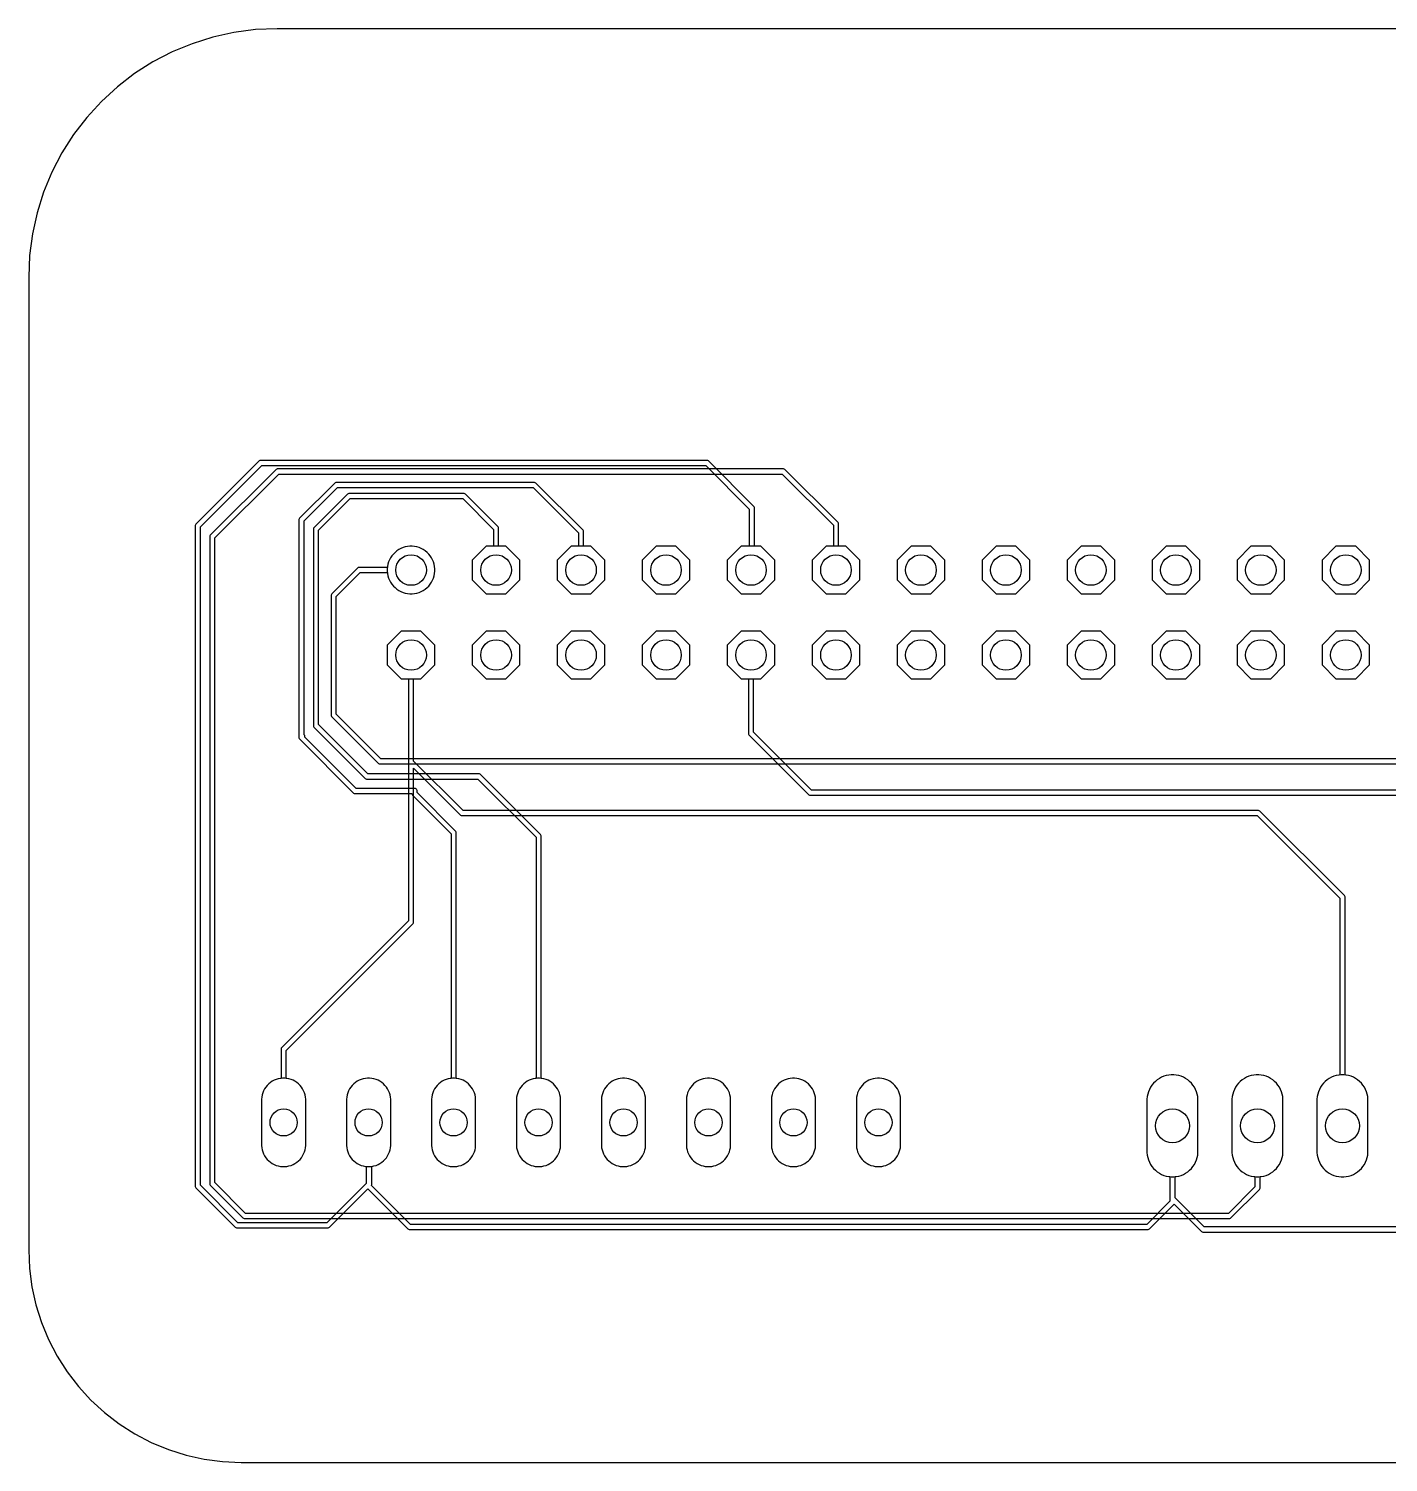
# Model space of a CAD drawing. Header units: millimetres. Extents: x -37.3 to 31.3, y 22.4 to 65.3.
# Drawn here: x -37.28 to 3.36, y 22.43 to 65.28 of the extents above; entities that cross this region are included whole.
import ezdxf

# ---------------------------------------------------------------- set-up
doc = ezdxf.new("R2010")
doc.units = ezdxf.units.MM

msp = doc.modelspace()

# ---------------------------------------------------------------- linework, layer by layer
at = {"layer": '16_copper'}
for points in [[(-0.478, 30.608), (-0.472, 30.627), (-0.472, 30.972), (-0.437, 30.975), (-0.363, 30.99), (-0.292, 31.011), (-0.222, 31.04), (-0.156, 31.075), (-0.094, 31.117), (-0.036, 31.164), (0.017, 31.217), (0.064, 31.275), (0.106, 31.337), (0.141, 31.403), (0.17, 31.473), (0.191, 31.544), (0.206, 31.618), (0.213, 31.692), (0.213, 33.291), (0.206, 33.366), (0.191, 33.439), (0.17, 33.511), (0.141, 33.58), (0.106, 33.646), (0.064, 33.708), (0.017, 33.766), (-0.036, 33.819), (-0.094, 33.866), (-0.156, 33.908), (-0.222, 33.943), (-0.292, 33.972), (-0.363, 33.994), (-0.437, 34.008), (-0.511, 34.016), (-0.586, 34.016), (-0.661, 34.008), (-0.734, 33.994), (-0.806, 33.972), (-0.875, 33.943), (-0.941, 33.908), (-1.003, 33.866), (-1.061, 33.819), (-1.114, 33.766), (-1.161, 33.708), (-1.203, 33.646), (-1.238, 33.58), (-1.267, 33.511), (-1.289, 33.439), (-1.303, 33.366), (-1.311, 33.291), (-1.311, 31.692), (-1.303, 31.618), (-1.289, 31.544), (-1.267, 31.473), (-1.238, 31.403), (-1.203, 31.337), (-1.161, 31.275), (-1.114, 31.217), (-1.061, 31.164), (-1.003, 31.117), (-0.941, 31.075), (-0.875, 31.04), (-0.806, 31.011), (-0.734, 30.99), (-0.661, 30.975), (-0.625, 30.972), (-0.625, 30.669), (-1.418, 29.875), (-30.794, 29.875), (-31.714, 30.796), (-31.714, 50.062), (-29.803, 51.973), (-14.753, 51.973), (-13.223, 50.443), (-13.223, 49.814), (-13.442, 49.814), (-13.858, 49.398), (-13.858, 48.809), (-13.442, 48.392), (-12.852, 48.392), (-12.436, 48.809), (-12.436, 49.398), (-12.852, 49.814), (-13.071, 49.814), (-13.071, 50.485), (-13.076, 50.504), (-13.086, 50.522), (-14.675, 52.111), (-14.692, 52.121), (-14.712, 52.126), (-29.845, 52.126), (-29.864, 52.121), (-29.882, 52.111), (-31.852, 50.141), (-31.862, 50.123), (-31.867, 50.104), (-31.867, 30.754), (-31.862, 30.735), (-31.852, 30.718), (-30.872, 29.738), (-30.855, 29.728), (-30.835, 29.723), (-1.377, 29.723), (-1.357, 29.728), (-1.34, 29.738), (-0.488, 30.591)], [(-24.506, 41.284), (-24.516, 41.301), (-25.669, 42.455), (-25.669, 42.509), (-25.674, 42.529), (-25.684, 42.546), (-25.699, 42.56), (-25.716, 42.57), (-25.735, 42.575), (-27.492, 42.575), (-29.022, 44.106), (-29.022, 44.135), (-29.027, 44.154), (-29.037, 44.172), (-29.047, 44.182), (-29.047, 50.57), (-28.051, 51.567), (-22.196, 51.567), (-20.843, 50.215), (-20.843, 49.814), (-21.062, 49.814), (-21.478, 49.398), (-21.478, 48.809), (-21.062, 48.392), (-20.472, 48.392), (-20.056, 48.809), (-20.056, 49.398), (-20.472, 49.814), (-20.691, 49.814), (-20.691, 50.256), (-20.696, 50.276), (-20.706, 50.293), (-22.117, 51.704), (-22.135, 51.714), (-22.154, 51.719), (-28.092, 51.719), (-28.112, 51.714), (-28.129, 51.704), (-29.185, 50.649), (-29.195, 50.631), (-29.2, 50.612), (-29.2, 44.089), (-29.195, 44.07), (-29.185, 44.053), (-27.57, 42.438), (-27.553, 42.428), (-27.533, 42.423), (-25.822, 42.423), (-25.822, 42.413), (-25.816, 42.394), (-25.806, 42.376), (-24.653, 41.223), (-24.653, 33.91), (-24.674, 33.908), (-24.738, 33.895), (-24.8, 33.876), (-24.86, 33.851), (-24.917, 33.821), (-24.971, 33.785), (-25.021, 33.744), (-25.067, 33.698), (-25.108, 33.648), (-25.144, 33.594), (-25.175, 33.536), (-25.2, 33.476), (-25.218, 33.414), (-25.231, 33.351), (-25.237, 33.286), (-25.237, 31.9), (-25.231, 31.836), (-25.218, 31.772), (-25.2, 31.71), (-25.175, 31.65), (-25.144, 31.593), (-25.108, 31.539), (-25.067, 31.489), (-25.021, 31.443), (-24.971, 31.402), (-24.917, 31.366), (-24.86, 31.335), (-24.8, 31.31), (-24.738, 31.292), (-24.674, 31.279), (-24.609, 31.272), (-24.545, 31.272), (-24.48, 31.279), (-24.416, 31.292), (-24.354, 31.31), (-24.294, 31.335), (-24.237, 31.366), (-24.183, 31.402), (-24.133, 31.443), (-24.087, 31.489), (-24.046, 31.539), (-24.01, 31.593), (-23.979, 31.65), (-23.954, 31.71), (-23.936, 31.772), (-23.923, 31.836), (-23.917, 31.9), (-23.917, 33.286), (-23.923, 33.351), (-23.936, 33.414), (-23.954, 33.476), (-23.979, 33.536), (-24.01, 33.594), (-24.046, 33.648), (-24.087, 33.698), (-24.133, 33.744), (-24.183, 33.785), (-24.237, 33.821), (-24.294, 33.851), (-24.354, 33.876), (-24.416, 33.895), (-24.48, 33.908), (-24.501, 33.91), (-24.501, 41.265)], [(-21.966, 41.182), (-21.976, 41.2), (-23.768, 42.992), (-23.786, 43.002), (-23.805, 43.007), (-27.136, 43.007), (-28.616, 44.487), (-28.616, 50.291), (-27.67, 51.237), (-24.304, 51.237), (-23.383, 50.316), (-23.383, 49.814), (-23.602, 49.814), (-24.018, 49.398), (-24.018, 48.809), (-23.602, 48.392), (-23.012, 48.392), (-22.596, 48.809), (-22.596, 49.398), (-23.012, 49.814), (-23.231, 49.814), (-23.231, 50.358), (-23.236, 50.377), (-23.246, 50.395), (-24.225, 51.374), (-24.243, 51.384), (-24.262, 51.389), (-27.711, 51.389), (-27.731, 51.384), (-27.748, 51.374), (-28.753, 50.369), (-28.763, 50.352), (-28.768, 50.333), (-28.768, 44.445), (-28.763, 44.426), (-28.753, 44.408), (-27.215, 42.87), (-27.197, 42.86), (-27.178, 42.855), (-23.847, 42.855), (-22.113, 41.122), (-22.113, 33.91), (-22.134, 33.908), (-22.198, 33.895), (-22.26, 33.876), (-22.32, 33.851), (-22.377, 33.821), (-22.431, 33.785), (-22.481, 33.744), (-22.527, 33.698), (-22.568, 33.648), (-22.604, 33.594), (-22.635, 33.536), (-22.66, 33.476), (-22.678, 33.414), (-22.691, 33.351), (-22.697, 33.286), (-22.697, 31.9), (-22.691, 31.836), (-22.678, 31.772), (-22.66, 31.71), (-22.635, 31.65), (-22.604, 31.593), (-22.568, 31.539), (-22.527, 31.489), (-22.481, 31.443), (-22.431, 31.402), (-22.377, 31.366), (-22.32, 31.335), (-22.26, 31.31), (-22.198, 31.292), (-22.134, 31.279), (-22.069, 31.272), (-22.005, 31.272), (-21.94, 31.279), (-21.876, 31.292), (-21.814, 31.31), (-21.754, 31.335), (-21.697, 31.366), (-21.643, 31.402), (-21.593, 31.443), (-21.547, 31.489), (-21.506, 31.539), (-21.47, 31.593), (-21.439, 31.65), (-21.414, 31.71), (-21.396, 31.772), (-21.383, 31.836), (-21.377, 31.9), (-21.377, 33.286), (-21.383, 33.351), (-21.396, 33.414), (-21.414, 33.476), (-21.439, 33.536), (-21.47, 33.594), (-21.506, 33.648), (-21.547, 33.698), (-21.593, 33.744), (-21.643, 33.785), (-21.697, 33.821), (-21.754, 33.851), (-21.814, 33.876), (-21.876, 33.895), (-21.94, 33.908), (-21.961, 33.91), (-21.961, 41.163)], [(-17.516, 48.809), (-17.516, 49.398), (-17.932, 49.814), (-18.522, 49.814), (-18.938, 49.398), (-18.938, 48.809), (-18.522, 48.392), (-17.932, 48.392)], [(-14.976, 48.809), (-14.976, 49.398), (-15.392, 49.814), (-15.982, 49.814), (-16.398, 49.398), (-16.398, 48.809), (-15.982, 48.392), (-15.392, 48.392)], [(-9.896, 48.809), (-9.896, 49.398), (-10.312, 49.814), (-10.902, 49.814), (-11.318, 49.398), (-11.318, 48.809), (-10.902, 48.392), (-10.312, 48.392)], [(-7.356, 48.809), (-7.356, 49.398), (-7.772, 49.814), (-8.362, 49.814), (-8.778, 49.398), (-8.778, 48.809), (-8.362, 48.392), (-7.772, 48.392)], [(-4.816, 48.809), (-4.816, 49.398), (-5.232, 49.814), (-5.822, 49.814), (-6.238, 49.398), (-6.238, 48.809), (-5.822, 48.392), (-5.232, 48.392)], [(-2.276, 48.809), (-2.276, 49.398), (-2.692, 49.814), (-3.282, 49.814), (-3.698, 49.398), (-3.698, 48.809), (-3.282, 48.392), (-2.692, 48.392)], [(0.264, 48.809), (0.264, 49.398), (-0.152, 49.814), (-0.742, 49.814), (-1.158, 49.398), (-1.158, 48.809), (-0.742, 48.392), (-0.152, 48.392)], [(2.804, 48.809), (2.804, 49.398), (2.388, 49.814), (1.798, 49.814), (1.382, 49.398), (1.382, 48.809), (1.798, 48.392), (2.388, 48.392)], [(-25.136, 46.269), (-25.136, 46.858), (-25.552, 47.274), (-26.142, 47.274), (-26.558, 46.858), (-26.558, 46.269), (-26.142, 45.852), (-25.552, 45.852)], [(-22.596, 46.269), (-22.596, 46.858), (-23.012, 47.274), (-23.602, 47.274), (-24.018, 46.858), (-24.018, 46.269), (-23.602, 45.852), (-23.012, 45.852)], [(-20.056, 46.269), (-20.056, 46.858), (-20.472, 47.274), (-21.062, 47.274), (-21.478, 46.858), (-21.478, 46.269), (-21.062, 45.852), (-20.472, 45.852)], [(-17.516, 46.269), (-17.516, 46.858), (-17.932, 47.274), (-18.522, 47.274), (-18.938, 46.858), (-18.938, 46.269), (-18.522, 45.852), (-17.932, 45.852)], [(-14.976, 46.269), (-14.976, 46.858), (-15.392, 47.274), (-15.982, 47.274), (-16.398, 46.858), (-16.398, 46.269), (-15.982, 45.852), (-15.392, 45.852)], [(-12.436, 46.269), (-12.436, 46.858), (-12.852, 47.274), (-13.442, 47.274), (-13.858, 46.858), (-13.858, 46.269), (-13.442, 45.852), (-12.852, 45.852)], [(-9.896, 46.269), (-9.896, 46.858), (-10.312, 47.274), (-10.902, 47.274), (-11.318, 46.858), (-11.318, 46.269), (-10.902, 45.852), (-10.312, 45.852)], [(-7.356, 46.269), (-7.356, 46.858), (-7.772, 47.274), (-8.362, 47.274), (-8.778, 46.858), (-8.778, 46.269), (-8.362, 45.852), (-7.772, 45.852)], [(-4.816, 46.269), (-4.816, 46.858), (-5.232, 47.274), (-5.822, 47.274), (-6.238, 46.858), (-6.238, 46.269), (-5.822, 45.852), (-5.232, 45.852)], [(-2.276, 46.269), (-2.276, 46.858), (-2.692, 47.274), (-3.282, 47.274), (-3.698, 46.858), (-3.698, 46.269), (-3.282, 45.852), (-2.692, 45.852)], [(0.264, 46.269), (0.264, 46.858), (-0.152, 47.274), (-0.742, 47.274), (-1.158, 46.858), (-1.158, 46.269), (-0.742, 45.852), (-0.152, 45.852)], [(2.804, 46.269), (2.804, 46.858), (2.388, 47.274), (1.798, 47.274), (1.382, 46.858), (1.382, 46.269), (1.798, 45.852), (2.388, 45.852)], [(-29.56, 31.279), (-29.496, 31.292), (-29.434, 31.31), (-29.374, 31.335), (-29.317, 31.366), (-29.263, 31.402), (-29.213, 31.443), (-29.167, 31.489), (-29.126, 31.539), (-29.09, 31.593), (-29.059, 31.65), (-29.034, 31.71), (-29.016, 31.772), (-29.003, 31.836), (-28.997, 31.9), (-28.997, 33.286), (-29.003, 33.351), (-29.016, 33.414), (-29.034, 33.476), (-29.059, 33.536), (-29.09, 33.594), (-29.126, 33.648), (-29.167, 33.698), (-29.213, 33.744), (-29.263, 33.785), (-29.317, 33.821), (-29.374, 33.851), (-29.434, 33.876), (-29.496, 33.895), (-29.56, 33.908), (-29.625, 33.914), (-29.689, 33.914), (-29.754, 33.908), (-29.818, 33.895), (-29.88, 33.876), (-29.94, 33.851), (-29.997, 33.821), (-30.051, 33.785), (-30.101, 33.744), (-30.147, 33.698), (-30.188, 33.648), (-30.224, 33.594), (-30.255, 33.536), (-30.28, 33.476), (-30.298, 33.414), (-30.311, 33.351), (-30.317, 33.286), (-30.317, 31.9), (-30.311, 31.836), (-30.298, 31.772), (-30.28, 31.71), (-30.255, 31.65), (-30.224, 31.593), (-30.188, 31.539), (-30.147, 31.489), (-30.101, 31.443), (-30.051, 31.402), (-29.997, 31.366), (-29.94, 31.335), (-29.88, 31.31), (-29.818, 31.292), (-29.754, 31.279), (-29.689, 31.272), (-29.625, 31.272)], [(-27.02, 31.279), (-26.956, 31.292), (-26.894, 31.31), (-26.834, 31.335), (-26.777, 31.366), (-26.723, 31.402), (-26.673, 31.443), (-26.627, 31.489), (-26.586, 31.539), (-26.55, 31.593), (-26.519, 31.65), (-26.494, 31.71), (-26.476, 31.772), (-26.463, 31.836), (-26.457, 31.9), (-26.457, 33.286), (-26.463, 33.351), (-26.476, 33.414), (-26.494, 33.476), (-26.519, 33.536), (-26.55, 33.594), (-26.586, 33.648), (-26.627, 33.698), (-26.673, 33.744), (-26.723, 33.785), (-26.777, 33.821), (-26.834, 33.851), (-26.894, 33.876), (-26.956, 33.895), (-27.02, 33.908), (-27.085, 33.914), (-27.149, 33.914), (-27.214, 33.908), (-27.278, 33.895), (-27.34, 33.876), (-27.4, 33.851), (-27.457, 33.821), (-27.511, 33.785), (-27.561, 33.744), (-27.607, 33.698), (-27.648, 33.648), (-27.684, 33.594), (-27.715, 33.536), (-27.74, 33.476), (-27.758, 33.414), (-27.771, 33.351), (-27.777, 33.286), (-27.777, 31.9), (-27.771, 31.836), (-27.758, 31.772), (-27.74, 31.71), (-27.715, 31.65), (-27.684, 31.593), (-27.648, 31.539), (-27.607, 31.489), (-27.561, 31.443), (-27.511, 31.402), (-27.457, 31.366), (-27.4, 31.335), (-27.34, 31.31), (-27.278, 31.292), (-27.214, 31.279), (-27.149, 31.272), (-27.085, 31.272)], [(-19.4, 31.279), (-19.336, 31.292), (-19.274, 31.31), (-19.214, 31.335), (-19.157, 31.366), (-19.103, 31.402), (-19.053, 31.443), (-19.007, 31.489), (-18.966, 31.539), (-18.93, 31.593), (-18.899, 31.65), (-18.874, 31.71), (-18.856, 31.772), (-18.843, 31.836), (-18.837, 31.9), (-18.837, 33.286), (-18.843, 33.351), (-18.856, 33.414), (-18.874, 33.476), (-18.899, 33.536), (-18.93, 33.594), (-18.966, 33.648), (-19.007, 33.698), (-19.053, 33.744), (-19.103, 33.785), (-19.157, 33.821), (-19.214, 33.851), (-19.274, 33.876), (-19.336, 33.895), (-19.4, 33.908), (-19.465, 33.914), (-19.529, 33.914), (-19.594, 33.908), (-19.658, 33.895), (-19.72, 33.876), (-19.78, 33.851), (-19.837, 33.821), (-19.891, 33.785), (-19.941, 33.744), (-19.987, 33.698), (-20.028, 33.648), (-20.064, 33.594), (-20.095, 33.536), (-20.12, 33.476), (-20.138, 33.414), (-20.151, 33.351), (-20.157, 33.286), (-20.157, 31.9), (-20.151, 31.836), (-20.138, 31.772), (-20.12, 31.71), (-20.095, 31.65), (-20.064, 31.593), (-20.028, 31.539), (-19.987, 31.489), (-19.941, 31.443), (-19.891, 31.402), (-19.837, 31.366), (-19.78, 31.335), (-19.72, 31.31), (-19.658, 31.292), (-19.594, 31.279), (-19.529, 31.272), (-19.465, 31.272)], [(-16.86, 31.279), (-16.796, 31.292), (-16.734, 31.31), (-16.674, 31.335), (-16.617, 31.366), (-16.563, 31.402), (-16.513, 31.443), (-16.467, 31.489), (-16.426, 31.539), (-16.39, 31.593), (-16.359, 31.65), (-16.334, 31.71), (-16.316, 31.772), (-16.303, 31.836), (-16.297, 31.9), (-16.297, 33.286), (-16.303, 33.351), (-16.316, 33.414), (-16.334, 33.476), (-16.359, 33.536), (-16.39, 33.594), (-16.426, 33.648), (-16.467, 33.698), (-16.513, 33.744), (-16.563, 33.785), (-16.617, 33.821), (-16.674, 33.851), (-16.734, 33.876), (-16.796, 33.895), (-16.86, 33.908), (-16.925, 33.914), (-16.989, 33.914), (-17.054, 33.908), (-17.118, 33.895), (-17.18, 33.876), (-17.24, 33.851), (-17.297, 33.821), (-17.351, 33.785), (-17.401, 33.744), (-17.447, 33.698), (-17.488, 33.648), (-17.524, 33.594), (-17.555, 33.536), (-17.58, 33.476), (-17.598, 33.414), (-17.611, 33.351), (-17.617, 33.286), (-17.617, 31.9), (-17.611, 31.836), (-17.598, 31.772), (-17.58, 31.71), (-17.555, 31.65), (-17.524, 31.593), (-17.488, 31.539), (-17.447, 31.489), (-17.401, 31.443), (-17.351, 31.402), (-17.297, 31.366), (-17.24, 31.335), (-17.18, 31.31), (-17.118, 31.292), (-17.054, 31.279), (-16.989, 31.272), (-16.925, 31.272)], [(-14.32, 31.279), (-14.256, 31.292), (-14.194, 31.31), (-14.134, 31.335), (-14.077, 31.366), (-14.023, 31.402), (-13.973, 31.443), (-13.927, 31.489), (-13.886, 31.539), (-13.85, 31.593), (-13.819, 31.65), (-13.794, 31.71), (-13.776, 31.772), (-13.763, 31.836), (-13.757, 31.9), (-13.757, 33.286), (-13.763, 33.351), (-13.776, 33.414), (-13.794, 33.476), (-13.819, 33.536), (-13.85, 33.594), (-13.886, 33.648), (-13.927, 33.698), (-13.973, 33.744), (-14.023, 33.785), (-14.077, 33.821), (-14.134, 33.851), (-14.194, 33.876), (-14.256, 33.895), (-14.32, 33.908), (-14.385, 33.914), (-14.449, 33.914), (-14.514, 33.908), (-14.578, 33.895), (-14.64, 33.876), (-14.7, 33.851), (-14.757, 33.821), (-14.811, 33.785), (-14.861, 33.744), (-14.907, 33.698), (-14.948, 33.648), (-14.984, 33.594), (-15.015, 33.536), (-15.04, 33.476), (-15.058, 33.414), (-15.071, 33.351), (-15.077, 33.286), (-15.077, 31.9), (-15.071, 31.836), (-15.058, 31.772), (-15.04, 31.71), (-15.015, 31.65), (-14.984, 31.593), (-14.948, 31.539), (-14.907, 31.489), (-14.861, 31.443), (-14.811, 31.402), (-14.757, 31.366), (-14.7, 31.335), (-14.64, 31.31), (-14.578, 31.292), (-14.514, 31.279), (-14.449, 31.272), (-14.385, 31.272)], [(-11.78, 31.279), (-11.716, 31.292), (-11.654, 31.31), (-11.594, 31.335), (-11.537, 31.366), (-11.483, 31.402), (-11.433, 31.443), (-11.387, 31.489), (-11.346, 31.539), (-11.31, 31.593), (-11.279, 31.65), (-11.254, 31.71), (-11.236, 31.772), (-11.223, 31.836), (-11.217, 31.9), (-11.217, 33.286), (-11.223, 33.351), (-11.236, 33.414), (-11.254, 33.476), (-11.279, 33.536), (-11.31, 33.594), (-11.346, 33.648), (-11.387, 33.698), (-11.433, 33.744), (-11.483, 33.785), (-11.537, 33.821), (-11.594, 33.851), (-11.654, 33.876), (-11.716, 33.895), (-11.78, 33.908), (-11.845, 33.914), (-11.909, 33.914), (-11.974, 33.908), (-12.038, 33.895), (-12.1, 33.876), (-12.16, 33.851), (-12.217, 33.821), (-12.271, 33.785), (-12.321, 33.744), (-12.367, 33.698), (-12.408, 33.648), (-12.444, 33.594), (-12.475, 33.536), (-12.5, 33.476), (-12.518, 33.414), (-12.531, 33.351), (-12.537, 33.286), (-12.537, 31.9), (-12.531, 31.836), (-12.518, 31.772), (-12.5, 31.71), (-12.475, 31.65), (-12.444, 31.593), (-12.408, 31.539), (-12.367, 31.489), (-12.321, 31.443), (-12.271, 31.402), (-12.217, 31.366), (-12.16, 31.335), (-12.1, 31.31), (-12.038, 31.292), (-11.974, 31.279), (-11.909, 31.272), (-11.845, 31.272)], [(-2.977, 30.975), (-2.903, 30.99), (-2.832, 31.011), (-2.762, 31.04), (-2.696, 31.075), (-2.634, 31.117), (-2.576, 31.164), (-2.523, 31.217), (-2.476, 31.275), (-2.434, 31.337), (-2.399, 31.403), (-2.37, 31.473), (-2.349, 31.544), (-2.334, 31.618), (-2.327, 31.692), (-2.327, 33.291), (-2.334, 33.366), (-2.349, 33.439), (-2.37, 33.511), (-2.399, 33.58), (-2.434, 33.646), (-2.476, 33.708), (-2.523, 33.766), (-2.576, 33.819), (-2.634, 33.866), (-2.696, 33.908), (-2.762, 33.943), (-2.832, 33.972), (-2.903, 33.994), (-2.977, 34.008), (-3.051, 34.016), (-3.126, 34.016), (-3.201, 34.008), (-3.274, 33.994), (-3.346, 33.972), (-3.415, 33.943), (-3.481, 33.908), (-3.543, 33.866), (-3.601, 33.819), (-3.654, 33.766), (-3.701, 33.708), (-3.743, 33.646), (-3.778, 33.58), (-3.807, 33.511), (-3.829, 33.439), (-3.843, 33.366), (-3.851, 33.291), (-3.851, 31.692), (-3.843, 31.618), (-3.829, 31.544), (-3.807, 31.473), (-3.778, 31.403), (-3.743, 31.337), (-3.701, 31.275), (-3.654, 31.217), (-3.601, 31.164), (-3.543, 31.117), (-3.481, 31.075), (-3.415, 31.04), (-3.346, 31.011), (-3.274, 30.99), (-3.201, 30.975), (-3.126, 30.968), (-3.051, 30.968)], [(2.103, 30.975), (2.177, 30.99), (2.248, 31.011), (2.318, 31.04), (2.384, 31.075), (2.446, 31.117), (2.504, 31.164), (2.557, 31.217), (2.604, 31.275), (2.646, 31.337), (2.681, 31.403), (2.71, 31.473), (2.731, 31.544), (2.746, 31.618), (2.753, 31.692), (2.753, 33.291), (2.746, 33.366), (2.731, 33.439), (2.71, 33.511), (2.681, 33.58), (2.646, 33.646), (2.604, 33.708), (2.557, 33.766), (2.504, 33.819), (2.446, 33.866), (2.384, 33.908), (2.318, 33.943), (2.248, 33.972), (2.177, 33.994), (2.103, 34.008), (2.029, 34.016), (1.954, 34.016), (1.879, 34.008), (1.806, 33.994), (1.734, 33.972), (1.665, 33.943), (1.599, 33.908), (1.537, 33.866), (1.479, 33.819), (1.426, 33.766), (1.379, 33.708), (1.337, 33.646), (1.302, 33.58), (1.273, 33.511), (1.251, 33.439), (1.237, 33.366), (1.229, 33.291), (1.229, 31.692), (1.237, 31.618), (1.251, 31.544), (1.273, 31.473), (1.302, 31.403), (1.337, 31.337), (1.379, 31.275), (1.426, 31.217), (1.479, 31.164), (1.537, 31.117), (1.599, 31.075), (1.665, 31.04), (1.734, 31.011), (1.806, 30.99), (1.879, 30.975), (1.954, 30.968), (2.029, 30.968)]]:
    msp.add_lwpolyline(points, close=True, dxfattribs=at)
msp.add_lwpolyline([(15.889, 43.464), (-26.755, 43.464), (-28.082, 44.791), (-28.082, 48.31), (-27.365, 49.027), (-26.554, 49.027), (-26.551, 48.999), (-26.538, 48.93), (-26.517, 48.863), (-26.491, 48.799), (-26.458, 48.737), (-26.419, 48.679), (-26.375, 48.625), (-26.325, 48.576), (-26.271, 48.531), (-26.213, 48.493), (-26.151, 48.46), (-26.087, 48.433), (-26.02, 48.413), (-25.952, 48.399), (-25.882, 48.392), (-25.812, 48.392), (-25.743, 48.399), (-25.674, 48.413), (-25.607, 48.433), (-25.543, 48.46), (-25.481, 48.493), (-25.423, 48.531), (-25.369, 48.576), (-25.319, 48.625), (-25.275, 48.679), (-25.236, 48.737), (-25.203, 48.799), (-25.177, 48.863), (-25.156, 48.93), (-25.143, 48.999), (-25.136, 49.068), (-25.136, 49.138), (-25.143, 49.208), (-25.156, 49.276), (-25.177, 49.343), (-25.203, 49.408), (-25.236, 49.469), (-25.275, 49.527), (-25.319, 49.581), (-25.369, 49.631), (-25.423, 49.675), (-25.481, 49.714), (-25.543, 49.747), (-25.607, 49.774), (-25.674, 49.794), (-25.743, 49.808), (-25.812, 49.814), (-25.882, 49.814), (-25.952, 49.808), (-26.02, 49.794), (-26.087, 49.774), (-26.151, 49.747), (-26.213, 49.714), (-26.271, 49.675), (-26.325, 49.631), (-26.375, 49.581), (-26.419, 49.527), (-26.458, 49.469), (-26.491, 49.408), (-26.517, 49.343), (-26.538, 49.276), (-26.551, 49.208), (-26.554, 49.179), (-27.406, 49.179), (-27.426, 49.174), (-27.443, 49.164), (-28.219, 48.388), (-28.229, 48.371), (-28.235, 48.351), (-28.235, 44.75), (-28.229, 44.73), (-28.219, 44.713), (-26.834, 43.327), (-26.816, 43.317), (-26.797, 43.312), (15.981, 43.312)], dxfattribs=at)
at = {"layer": '1_copper'}
for points in [[(9.351, 29.469), (-2.143, 29.469), (-3.012, 30.339), (-3.012, 30.972), (-2.977, 30.975), (-2.903, 30.99), (-2.832, 31.011), (-2.762, 31.04), (-2.696, 31.075), (-2.634, 31.117), (-2.576, 31.164), (-2.523, 31.217), (-2.476, 31.275), (-2.434, 31.337), (-2.399, 31.403), (-2.37, 31.473), (-2.349, 31.544), (-2.334, 31.618), (-2.327, 31.692), (-2.327, 33.291), (-2.334, 33.366), (-2.349, 33.439), (-2.37, 33.511), (-2.399, 33.58), (-2.434, 33.646), (-2.476, 33.708), (-2.523, 33.766), (-2.576, 33.819), (-2.634, 33.866), (-2.696, 33.908), (-2.762, 33.943), (-2.832, 33.972), (-2.903, 33.994), (-2.977, 34.008), (-3.051, 34.016), (-3.126, 34.016), (-3.201, 34.008), (-3.274, 33.994), (-3.346, 33.972), (-3.415, 33.943), (-3.481, 33.908), (-3.543, 33.866), (-3.601, 33.819), (-3.654, 33.766), (-3.701, 33.708), (-3.743, 33.646), (-3.778, 33.58), (-3.807, 33.511), (-3.829, 33.439), (-3.843, 33.366), (-3.851, 33.291), (-3.851, 31.692), (-3.843, 31.618), (-3.829, 31.544), (-3.807, 31.473), (-3.778, 31.403), (-3.743, 31.337), (-3.701, 31.275), (-3.654, 31.217), (-3.601, 31.164), (-3.543, 31.117), (-3.481, 31.075), (-3.415, 31.04), (-3.346, 31.011), (-3.274, 30.99), (-3.201, 30.975), (-3.165, 30.972), (-3.165, 30.237), (-3.857, 29.545), (-25.866, 29.545), (-27.035, 30.714), (-27.031, 30.718), (-27.021, 30.735), (-27.015, 30.754), (-27.015, 31.28), (-26.956, 31.292), (-26.894, 31.31), (-26.834, 31.335), (-26.777, 31.366), (-26.723, 31.402), (-26.673, 31.443), (-26.627, 31.489), (-26.586, 31.539), (-26.55, 31.593), (-26.519, 31.65), (-26.494, 31.71), (-26.476, 31.772), (-26.463, 31.836), (-26.457, 31.9), (-26.457, 33.286), (-26.463, 33.351), (-26.476, 33.414), (-26.494, 33.476), (-26.519, 33.536), (-26.55, 33.594), (-26.586, 33.648), (-26.627, 33.698), (-26.673, 33.744), (-26.723, 33.785), (-26.777, 33.821), (-26.834, 33.851), (-26.894, 33.876), (-26.956, 33.895), (-27.02, 33.908), (-27.085, 33.914), (-27.149, 33.914), (-27.214, 33.908), (-27.278, 33.895), (-27.34, 33.876), (-27.4, 33.851), (-27.457, 33.821), (-27.511, 33.785), (-27.561, 33.744), (-27.607, 33.698), (-27.648, 33.648), (-27.684, 33.594), (-27.715, 33.536), (-27.74, 33.476), (-27.758, 33.414), (-27.771, 33.351), (-27.777, 33.286), (-27.777, 31.9), (-27.771, 31.836), (-27.758, 31.772), (-27.74, 31.71), (-27.715, 31.65), (-27.684, 31.593), (-27.648, 31.539), (-27.607, 31.489), (-27.561, 31.443), (-27.511, 31.402), (-27.457, 31.366), (-27.4, 31.335), (-27.34, 31.31), (-27.278, 31.292), (-27.214, 31.279), (-27.193, 31.277), (-27.193, 30.771), (-28.368, 29.596), (-31.022, 29.596), (-32.146, 30.72), (-32.146, 50.393), (-30.311, 52.227), (-17.039, 52.227), (-15.738, 50.926), (-15.738, 49.814), (-15.982, 49.814), (-16.398, 49.398), (-16.398, 48.809), (-15.982, 48.392), (-15.392, 48.392), (-14.976, 48.809), (-14.976, 49.398), (-15.392, 49.814), (-15.585, 49.814), (-15.585, 50.968), (-15.591, 50.987), (-15.601, 51.004), (-16.961, 52.365), (-16.978, 52.375), (-16.998, 52.38), (-30.353, 52.38), (-30.372, 52.375), (-30.39, 52.365), (-32.283, 50.471), (-32.293, 50.453), (-32.299, 50.434), (-32.299, 30.678), (-32.293, 30.659), (-32.283, 30.641), (-31.101, 29.459), (-31.083, 29.449), (-31.064, 29.444), (-28.326, 29.444), (-28.307, 29.449), (-28.289, 29.459), (-27.142, 30.606), (-25.945, 29.408), (-25.927, 29.398), (-25.908, 29.393), (-3.815, 29.393), (-3.796, 29.398), (-3.778, 29.408), (-3.038, 30.149), (-2.221, 29.332), (-2.204, 29.322), (-2.184, 29.317), (9.393, 29.317)], [(10.968, 42.525), (-13.877, 42.525), (-15.611, 44.258), (-15.611, 45.852), (-15.392, 45.852), (-14.976, 46.269), (-14.976, 46.858), (-15.392, 47.274), (-15.982, 47.274), (-16.398, 46.858), (-16.398, 46.269), (-15.982, 45.852), (-15.763, 45.852), (-15.763, 44.216), (-15.758, 44.197), (-15.748, 44.18), (-13.956, 42.388), (-13.938, 42.377), (-13.919, 42.372), (10.926, 42.372)]]:
    msp.add_lwpolyline(points, dxfattribs=at)
for points in [[(-25.743, 48.399), (-25.674, 48.413), (-25.607, 48.433), (-25.543, 48.46), (-25.481, 48.493), (-25.423, 48.531), (-25.369, 48.576), (-25.319, 48.625), (-25.275, 48.679), (-25.236, 48.737), (-25.203, 48.799), (-25.177, 48.863), (-25.156, 48.93), (-25.143, 48.999), (-25.136, 49.068), (-25.136, 49.138), (-25.143, 49.208), (-25.156, 49.276), (-25.177, 49.343), (-25.203, 49.408), (-25.236, 49.469), (-25.275, 49.527), (-25.319, 49.581), (-25.369, 49.631), (-25.423, 49.675), (-25.481, 49.714), (-25.543, 49.747), (-25.607, 49.774), (-25.674, 49.794), (-25.743, 49.808), (-25.812, 49.814), (-25.882, 49.814), (-25.952, 49.808), (-26.02, 49.794), (-26.087, 49.774), (-26.151, 49.747), (-26.213, 49.714), (-26.271, 49.675), (-26.325, 49.631), (-26.375, 49.581), (-26.419, 49.527), (-26.458, 49.469), (-26.491, 49.408), (-26.517, 49.343), (-26.538, 49.276), (-26.551, 49.208), (-26.558, 49.138), (-26.558, 49.068), (-26.551, 48.999), (-26.538, 48.93), (-26.517, 48.863), (-26.491, 48.799), (-26.458, 48.737), (-26.419, 48.679), (-26.375, 48.625), (-26.325, 48.576), (-26.271, 48.531), (-26.213, 48.493), (-26.151, 48.46), (-26.087, 48.433), (-26.02, 48.413), (-25.952, 48.399), (-25.882, 48.392), (-25.812, 48.392)], [(-22.596, 48.809), (-22.596, 49.398), (-23.012, 49.814), (-23.602, 49.814), (-24.018, 49.398), (-24.018, 48.809), (-23.602, 48.392), (-23.012, 48.392)], [(-20.056, 48.809), (-20.056, 49.398), (-20.472, 49.814), (-21.062, 49.814), (-21.478, 49.398), (-21.478, 48.809), (-21.062, 48.392), (-20.472, 48.392)], [(-17.516, 48.809), (-17.516, 49.398), (-17.932, 49.814), (-18.522, 49.814), (-18.938, 49.398), (-18.938, 48.809), (-18.522, 48.392), (-17.932, 48.392)], [(-12.436, 48.809), (-12.436, 49.398), (-12.852, 49.814), (-13.442, 49.814), (-13.858, 49.398), (-13.858, 48.809), (-13.442, 48.392), (-12.852, 48.392)], [(-9.896, 48.809), (-9.896, 49.398), (-10.312, 49.814), (-10.902, 49.814), (-11.318, 49.398), (-11.318, 48.809), (-10.902, 48.392), (-10.312, 48.392)], [(-7.356, 48.809), (-7.356, 49.398), (-7.772, 49.814), (-8.362, 49.814), (-8.778, 49.398), (-8.778, 48.809), (-8.362, 48.392), (-7.772, 48.392)], [(-4.816, 48.809), (-4.816, 49.398), (-5.232, 49.814), (-5.822, 49.814), (-6.238, 49.398), (-6.238, 48.809), (-5.822, 48.392), (-5.232, 48.392)], [(-2.276, 48.809), (-2.276, 49.398), (-2.692, 49.814), (-3.282, 49.814), (-3.698, 49.398), (-3.698, 48.809), (-3.282, 48.392), (-2.692, 48.392)], [(0.264, 48.809), (0.264, 49.398), (-0.152, 49.814), (-0.742, 49.814), (-1.158, 49.398), (-1.158, 48.809), (-0.742, 48.392), (-0.152, 48.392)], [(2.804, 48.809), (2.804, 49.398), (2.388, 49.814), (1.798, 49.814), (1.382, 49.398), (1.382, 48.809), (1.798, 48.392), (2.388, 48.392)], [(2.062, 39.354), (2.052, 39.371), (-0.476, 41.9), (-0.494, 41.91), (-0.513, 41.915), (-24.291, 41.915), (-25.771, 43.394), (-25.771, 45.852), (-25.552, 45.852), (-25.136, 46.269), (-25.136, 46.858), (-25.552, 47.274), (-26.142, 47.274), (-26.558, 46.858), (-26.558, 46.269), (-26.142, 45.852), (-25.923, 45.852), (-25.923, 38.619), (-29.718, 34.824), (-29.728, 34.807), (-29.733, 34.788), (-29.733, 33.91), (-29.754, 33.908), (-29.818, 33.895), (-29.88, 33.876), (-29.94, 33.851), (-29.997, 33.821), (-30.051, 33.785), (-30.101, 33.744), (-30.147, 33.698), (-30.188, 33.648), (-30.224, 33.594), (-30.255, 33.536), (-30.28, 33.476), (-30.298, 33.414), (-30.311, 33.351), (-30.317, 33.286), (-30.317, 31.9), (-30.311, 31.836), (-30.298, 31.772), (-30.28, 31.71), (-30.255, 31.65), (-30.224, 31.593), (-30.188, 31.539), (-30.147, 31.489), (-30.101, 31.443), (-30.051, 31.402), (-29.997, 31.366), (-29.94, 31.335), (-29.88, 31.31), (-29.818, 31.292), (-29.754, 31.279), (-29.689, 31.272), (-29.625, 31.272), (-29.56, 31.279), (-29.496, 31.292), (-29.434, 31.31), (-29.374, 31.335), (-29.317, 31.366), (-29.263, 31.402), (-29.213, 31.443), (-29.167, 31.489), (-29.126, 31.539), (-29.09, 31.593), (-29.059, 31.65), (-29.034, 31.71), (-29.016, 31.772), (-29.003, 31.836), (-28.997, 31.9), (-28.997, 33.286), (-29.003, 33.351), (-29.016, 33.414), (-29.034, 33.476), (-29.059, 33.536), (-29.09, 33.594), (-29.126, 33.648), (-29.167, 33.698), (-29.213, 33.744), (-29.263, 33.785), (-29.317, 33.821), (-29.374, 33.851), (-29.434, 33.876), (-29.496, 33.895), (-29.56, 33.908), (-29.581, 33.91), (-29.581, 34.746), (-25.786, 38.541), (-25.776, 38.558), (-25.771, 38.578), (-25.771, 43.179), (-24.37, 41.778), (-24.352, 41.768), (-24.333, 41.763), (-0.555, 41.763), (1.915, 39.293), (1.915, 34.012), (1.879, 34.008), (1.806, 33.994), (1.734, 33.972), (1.665, 33.943), (1.599, 33.908), (1.537, 33.866), (1.479, 33.819), (1.426, 33.766), (1.379, 33.708), (1.337, 33.646), (1.302, 33.58), (1.273, 33.511), (1.251, 33.439), (1.237, 33.366), (1.229, 33.291), (1.229, 31.692), (1.237, 31.618), (1.251, 31.544), (1.273, 31.473), (1.302, 31.403), (1.337, 31.337), (1.379, 31.275), (1.426, 31.217), (1.479, 31.164), (1.537, 31.117), (1.599, 31.075), (1.665, 31.04), (1.734, 31.011), (1.806, 30.99), (1.879, 30.975), (1.954, 30.968), (2.029, 30.968), (2.103, 30.975), (2.177, 30.99), (2.248, 31.011), (2.318, 31.04), (2.384, 31.075), (2.446, 31.117), (2.504, 31.164), (2.557, 31.217), (2.604, 31.275), (2.646, 31.337), (2.681, 31.403), (2.71, 31.473), (2.731, 31.544), (2.746, 31.618), (2.753, 31.692), (2.753, 33.291), (2.746, 33.366), (2.731, 33.439), (2.71, 33.511), (2.681, 33.58), (2.646, 33.646), (2.604, 33.708), (2.557, 33.766), (2.504, 33.819), (2.446, 33.866), (2.384, 33.908), (2.318, 33.943), (2.248, 33.972), (2.177, 33.994), (2.103, 34.008), (2.068, 34.012), (2.068, 39.334)], [(-22.596, 46.269), (-22.596, 46.858), (-23.012, 47.274), (-23.602, 47.274), (-24.018, 46.858), (-24.018, 46.269), (-23.602, 45.852), (-23.012, 45.852)], [(-20.056, 46.269), (-20.056, 46.858), (-20.472, 47.274), (-21.062, 47.274), (-21.478, 46.858), (-21.478, 46.269), (-21.062, 45.852), (-20.472, 45.852)], [(-17.516, 46.269), (-17.516, 46.858), (-17.932, 47.274), (-18.522, 47.274), (-18.938, 46.858), (-18.938, 46.269), (-18.522, 45.852), (-17.932, 45.852)], [(-12.436, 46.269), (-12.436, 46.858), (-12.852, 47.274), (-13.442, 47.274), (-13.858, 46.858), (-13.858, 46.269), (-13.442, 45.852), (-12.852, 45.852)], [(-9.896, 46.269), (-9.896, 46.858), (-10.312, 47.274), (-10.902, 47.274), (-11.318, 46.858), (-11.318, 46.269), (-10.902, 45.852), (-10.312, 45.852)], [(-7.356, 46.269), (-7.356, 46.858), (-7.772, 47.274), (-8.362, 47.274), (-8.778, 46.858), (-8.778, 46.269), (-8.362, 45.852), (-7.772, 45.852)], [(-4.816, 46.269), (-4.816, 46.858), (-5.232, 47.274), (-5.822, 47.274), (-6.238, 46.858), (-6.238, 46.269), (-5.822, 45.852), (-5.232, 45.852)], [(-2.276, 46.269), (-2.276, 46.858), (-2.692, 47.274), (-3.282, 47.274), (-3.698, 46.858), (-3.698, 46.269), (-3.282, 45.852), (-2.692, 45.852)], [(0.264, 46.269), (0.264, 46.858), (-0.152, 47.274), (-0.742, 47.274), (-1.158, 46.858), (-1.158, 46.269), (-0.742, 45.852), (-0.152, 45.852)], [(2.804, 46.269), (2.804, 46.858), (2.388, 47.274), (1.798, 47.274), (1.382, 46.858), (1.382, 46.269), (1.798, 45.852), (2.388, 45.852)], [(-24.48, 31.279), (-24.416, 31.292), (-24.354, 31.31), (-24.294, 31.335), (-24.237, 31.366), (-24.183, 31.402), (-24.133, 31.443), (-24.087, 31.489), (-24.046, 31.539), (-24.01, 31.593), (-23.979, 31.65), (-23.954, 31.71), (-23.936, 31.772), (-23.923, 31.836), (-23.917, 31.9), (-23.917, 33.286), (-23.923, 33.351), (-23.936, 33.414), (-23.954, 33.476), (-23.979, 33.536), (-24.01, 33.594), (-24.046, 33.648), (-24.087, 33.698), (-24.133, 33.744), (-24.183, 33.785), (-24.237, 33.821), (-24.294, 33.851), (-24.354, 33.876), (-24.416, 33.895), (-24.48, 33.908), (-24.545, 33.914), (-24.609, 33.914), (-24.674, 33.908), (-24.738, 33.895), (-24.8, 33.876), (-24.86, 33.851), (-24.917, 33.821), (-24.971, 33.785), (-25.021, 33.744), (-25.067, 33.698), (-25.108, 33.648), (-25.144, 33.594), (-25.175, 33.536), (-25.2, 33.476), (-25.218, 33.414), (-25.231, 33.351), (-25.237, 33.286), (-25.237, 31.9), (-25.231, 31.836), (-25.218, 31.772), (-25.2, 31.71), (-25.175, 31.65), (-25.144, 31.593), (-25.108, 31.539), (-25.067, 31.489), (-25.021, 31.443), (-24.971, 31.402), (-24.917, 31.366), (-24.86, 31.335), (-24.8, 31.31), (-24.738, 31.292), (-24.674, 31.279), (-24.609, 31.272), (-24.545, 31.272)], [(-21.94, 31.279), (-21.876, 31.292), (-21.814, 31.31), (-21.754, 31.335), (-21.697, 31.366), (-21.643, 31.402), (-21.593, 31.443), (-21.547, 31.489), (-21.506, 31.539), (-21.47, 31.593), (-21.439, 31.65), (-21.414, 31.71), (-21.396, 31.772), (-21.383, 31.836), (-21.377, 31.9), (-21.377, 33.286), (-21.383, 33.351), (-21.396, 33.414), (-21.414, 33.476), (-21.439, 33.536), (-21.47, 33.594), (-21.506, 33.648), (-21.547, 33.698), (-21.593, 33.744), (-21.643, 33.785), (-21.697, 33.821), (-21.754, 33.851), (-21.814, 33.876), (-21.876, 33.895), (-21.94, 33.908), (-22.005, 33.914), (-22.069, 33.914), (-22.134, 33.908), (-22.198, 33.895), (-22.26, 33.876), (-22.32, 33.851), (-22.377, 33.821), (-22.431, 33.785), (-22.481, 33.744), (-22.527, 33.698), (-22.568, 33.648), (-22.604, 33.594), (-22.635, 33.536), (-22.66, 33.476), (-22.678, 33.414), (-22.691, 33.351), (-22.697, 33.286), (-22.697, 31.9), (-22.691, 31.836), (-22.678, 31.772), (-22.66, 31.71), (-22.635, 31.65), (-22.604, 31.593), (-22.568, 31.539), (-22.527, 31.489), (-22.481, 31.443), (-22.431, 31.402), (-22.377, 31.366), (-22.32, 31.335), (-22.26, 31.31), (-22.198, 31.292), (-22.134, 31.279), (-22.069, 31.272), (-22.005, 31.272)], [(-19.4, 31.279), (-19.336, 31.292), (-19.274, 31.31), (-19.214, 31.335), (-19.157, 31.366), (-19.103, 31.402), (-19.053, 31.443), (-19.007, 31.489), (-18.966, 31.539), (-18.93, 31.593), (-18.899, 31.65), (-18.874, 31.71), (-18.856, 31.772), (-18.843, 31.836), (-18.837, 31.9), (-18.837, 33.286), (-18.843, 33.351), (-18.856, 33.414), (-18.874, 33.476), (-18.899, 33.536), (-18.93, 33.594), (-18.966, 33.648), (-19.007, 33.698), (-19.053, 33.744), (-19.103, 33.785), (-19.157, 33.821), (-19.214, 33.851), (-19.274, 33.876), (-19.336, 33.895), (-19.4, 33.908), (-19.465, 33.914), (-19.529, 33.914), (-19.594, 33.908), (-19.658, 33.895), (-19.72, 33.876), (-19.78, 33.851), (-19.837, 33.821), (-19.891, 33.785), (-19.941, 33.744), (-19.987, 33.698), (-20.028, 33.648), (-20.064, 33.594), (-20.095, 33.536), (-20.12, 33.476), (-20.138, 33.414), (-20.151, 33.351), (-20.157, 33.286), (-20.157, 31.9), (-20.151, 31.836), (-20.138, 31.772), (-20.12, 31.71), (-20.095, 31.65), (-20.064, 31.593), (-20.028, 31.539), (-19.987, 31.489), (-19.941, 31.443), (-19.891, 31.402), (-19.837, 31.366), (-19.78, 31.335), (-19.72, 31.31), (-19.658, 31.292), (-19.594, 31.279), (-19.529, 31.272), (-19.465, 31.272)], [(-16.86, 31.279), (-16.796, 31.292), (-16.734, 31.31), (-16.674, 31.335), (-16.617, 31.366), (-16.563, 31.402), (-16.513, 31.443), (-16.467, 31.489), (-16.426, 31.539), (-16.39, 31.593), (-16.359, 31.65), (-16.334, 31.71), (-16.316, 31.772), (-16.303, 31.836), (-16.297, 31.9), (-16.297, 33.286), (-16.303, 33.351), (-16.316, 33.414), (-16.334, 33.476), (-16.359, 33.536), (-16.39, 33.594), (-16.426, 33.648), (-16.467, 33.698), (-16.513, 33.744), (-16.563, 33.785), (-16.617, 33.821), (-16.674, 33.851), (-16.734, 33.876), (-16.796, 33.895), (-16.86, 33.908), (-16.925, 33.914), (-16.989, 33.914), (-17.054, 33.908), (-17.118, 33.895), (-17.18, 33.876), (-17.24, 33.851), (-17.297, 33.821), (-17.351, 33.785), (-17.401, 33.744), (-17.447, 33.698), (-17.488, 33.648), (-17.524, 33.594), (-17.555, 33.536), (-17.58, 33.476), (-17.598, 33.414), (-17.611, 33.351), (-17.617, 33.286), (-17.617, 31.9), (-17.611, 31.836), (-17.598, 31.772), (-17.58, 31.71), (-17.555, 31.65), (-17.524, 31.593), (-17.488, 31.539), (-17.447, 31.489), (-17.401, 31.443), (-17.351, 31.402), (-17.297, 31.366), (-17.24, 31.335), (-17.18, 31.31), (-17.118, 31.292), (-17.054, 31.279), (-16.989, 31.272), (-16.925, 31.272)], [(-14.32, 31.279), (-14.256, 31.292), (-14.194, 31.31), (-14.134, 31.335), (-14.077, 31.366), (-14.023, 31.402), (-13.973, 31.443), (-13.927, 31.489), (-13.886, 31.539), (-13.85, 31.593), (-13.819, 31.65), (-13.794, 31.71), (-13.776, 31.772), (-13.763, 31.836), (-13.757, 31.9), (-13.757, 33.286), (-13.763, 33.351), (-13.776, 33.414), (-13.794, 33.476), (-13.819, 33.536), (-13.85, 33.594), (-13.886, 33.648), (-13.927, 33.698), (-13.973, 33.744), (-14.023, 33.785), (-14.077, 33.821), (-14.134, 33.851), (-14.194, 33.876), (-14.256, 33.895), (-14.32, 33.908), (-14.385, 33.914), (-14.449, 33.914), (-14.514, 33.908), (-14.578, 33.895), (-14.64, 33.876), (-14.7, 33.851), (-14.757, 33.821), (-14.811, 33.785), (-14.861, 33.744), (-14.907, 33.698), (-14.948, 33.648), (-14.984, 33.594), (-15.015, 33.536), (-15.04, 33.476), (-15.058, 33.414), (-15.071, 33.351), (-15.077, 33.286), (-15.077, 31.9), (-15.071, 31.836), (-15.058, 31.772), (-15.04, 31.71), (-15.015, 31.65), (-14.984, 31.593), (-14.948, 31.539), (-14.907, 31.489), (-14.861, 31.443), (-14.811, 31.402), (-14.757, 31.366), (-14.7, 31.335), (-14.64, 31.31), (-14.578, 31.292), (-14.514, 31.279), (-14.449, 31.272), (-14.385, 31.272)], [(-11.78, 31.279), (-11.716, 31.292), (-11.654, 31.31), (-11.594, 31.335), (-11.537, 31.366), (-11.483, 31.402), (-11.433, 31.443), (-11.387, 31.489), (-11.346, 31.539), (-11.31, 31.593), (-11.279, 31.65), (-11.254, 31.71), (-11.236, 31.772), (-11.223, 31.836), (-11.217, 31.9), (-11.217, 33.286), (-11.223, 33.351), (-11.236, 33.414), (-11.254, 33.476), (-11.279, 33.536), (-11.31, 33.594), (-11.346, 33.648), (-11.387, 33.698), (-11.433, 33.744), (-11.483, 33.785), (-11.537, 33.821), (-11.594, 33.851), (-11.654, 33.876), (-11.716, 33.895), (-11.78, 33.908), (-11.845, 33.914), (-11.909, 33.914), (-11.974, 33.908), (-12.038, 33.895), (-12.1, 33.876), (-12.16, 33.851), (-12.217, 33.821), (-12.271, 33.785), (-12.321, 33.744), (-12.367, 33.698), (-12.408, 33.648), (-12.444, 33.594), (-12.475, 33.536), (-12.5, 33.476), (-12.518, 33.414), (-12.531, 33.351), (-12.537, 33.286), (-12.537, 31.9), (-12.531, 31.836), (-12.518, 31.772), (-12.5, 31.71), (-12.475, 31.65), (-12.444, 31.593), (-12.408, 31.539), (-12.367, 31.489), (-12.321, 31.443), (-12.271, 31.402), (-12.217, 31.366), (-12.16, 31.335), (-12.1, 31.31), (-12.038, 31.292), (-11.974, 31.279), (-11.909, 31.272), (-11.845, 31.272)], [(-0.437, 30.975), (-0.363, 30.99), (-0.292, 31.011), (-0.222, 31.04), (-0.156, 31.075), (-0.094, 31.117), (-0.036, 31.164), (0.017, 31.217), (0.064, 31.275), (0.106, 31.337), (0.141, 31.403), (0.17, 31.473), (0.191, 31.544), (0.206, 31.618), (0.213, 31.692), (0.213, 33.291), (0.206, 33.366), (0.191, 33.439), (0.17, 33.511), (0.141, 33.58), (0.106, 33.646), (0.064, 33.708), (0.017, 33.766), (-0.036, 33.819), (-0.094, 33.866), (-0.156, 33.908), (-0.222, 33.943), (-0.292, 33.972), (-0.363, 33.994), (-0.437, 34.008), (-0.511, 34.016), (-0.586, 34.016), (-0.661, 34.008), (-0.734, 33.994), (-0.806, 33.972), (-0.875, 33.943), (-0.941, 33.908), (-1.003, 33.866), (-1.061, 33.819), (-1.114, 33.766), (-1.161, 33.708), (-1.203, 33.646), (-1.238, 33.58), (-1.267, 33.511), (-1.289, 33.439), (-1.303, 33.366), (-1.311, 33.291), (-1.311, 31.692), (-1.303, 31.618), (-1.289, 31.544), (-1.267, 31.473), (-1.238, 31.403), (-1.203, 31.337), (-1.161, 31.275), (-1.114, 31.217), (-1.061, 31.164), (-1.003, 31.117), (-0.941, 31.075), (-0.875, 31.04), (-0.806, 31.011), (-0.734, 30.99), (-0.661, 30.975), (-0.586, 30.968), (-0.511, 30.968)]]:
    msp.add_lwpolyline(points, close=True, dxfattribs=at)
at = {"layer": 'drills_PTH'}
for centre, radius in [((-25.847, 49.103), 0.457), ((-23.307, 49.103), 0.457), ((-20.767, 49.103), 0.457), ((-18.227, 49.103), 0.457), ((-15.687, 49.103), 0.457), ((-13.147, 49.103), 0.457), ((-10.607, 49.103), 0.457), ((-8.067, 49.103), 0.457), ((-5.527, 49.103), 0.457), ((-2.987, 49.103), 0.457), ((-0.447, 49.103), 0.457), ((2.093, 49.103), 0.457), ((-25.847, 46.563), 0.457), ((-23.307, 46.563), 0.457), ((-20.767, 46.563), 0.457), ((-18.227, 46.563), 0.457), ((-15.687, 46.563), 0.457), ((-13.147, 46.563), 0.457), ((-10.607, 46.563), 0.457), ((-8.067, 46.563), 0.457), ((-5.527, 46.563), 0.457), ((-2.987, 46.563), 0.457), ((-0.447, 46.563), 0.457), ((2.093, 46.563), 0.457), ((-29.657, 32.593), 0.406), ((-27.117, 32.593), 0.406), ((-24.577, 32.593), 0.406), ((-22.037, 32.593), 0.406), ((-19.497, 32.593), 0.406), ((-16.957, 32.593), 0.406), ((-14.417, 32.593), 0.406), ((-11.877, 32.593), 0.406), ((-3.089, 32.492), 0.508), ((-0.549, 32.492), 0.508), ((1.991, 32.492), 0.508)]:
    msp.add_circle(centre, radius, dxfattribs=at)
at = {"layer": 'outline'}
msp.add_lwpolyline([(23.603, 65.283), (-29.851, 65.283), (-30.498, 65.255), (-31.14, 65.17), (-31.773, 65.03), (-32.391, 64.835), (-32.989, 64.587), (-33.564, 64.288), (-34.11, 63.94), (-34.624, 63.546), (-35.102, 63.108), (-35.54, 62.631), (-35.934, 62.117), (-36.282, 61.57), (-36.581, 60.995), (-36.829, 60.397), (-37.024, 59.779), (-37.164, 59.147), (-37.249, 58.504), (-37.277, 57.857), (-37.277, 28.783), (-37.277, 28.783), (-37.253, 28.23), (-37.181, 27.681), (-37.061, 27.14), (-36.894, 26.611), (-36.682, 26.1), (-36.426, 25.608), (-36.129, 25.141), (-35.791, 24.702), (-35.417, 24.293), (-35.009, 23.919), (-34.569, 23.582), (-34.102, 23.284), (-33.611, 23.028), (-33.099, 22.816), (-32.571, 22.65), (-32.03, 22.53), (-31.48, 22.457), (-30.927, 22.433), (24.963, 22.433)], dxfattribs=at)

doc.saveas('drawing.dxf')
